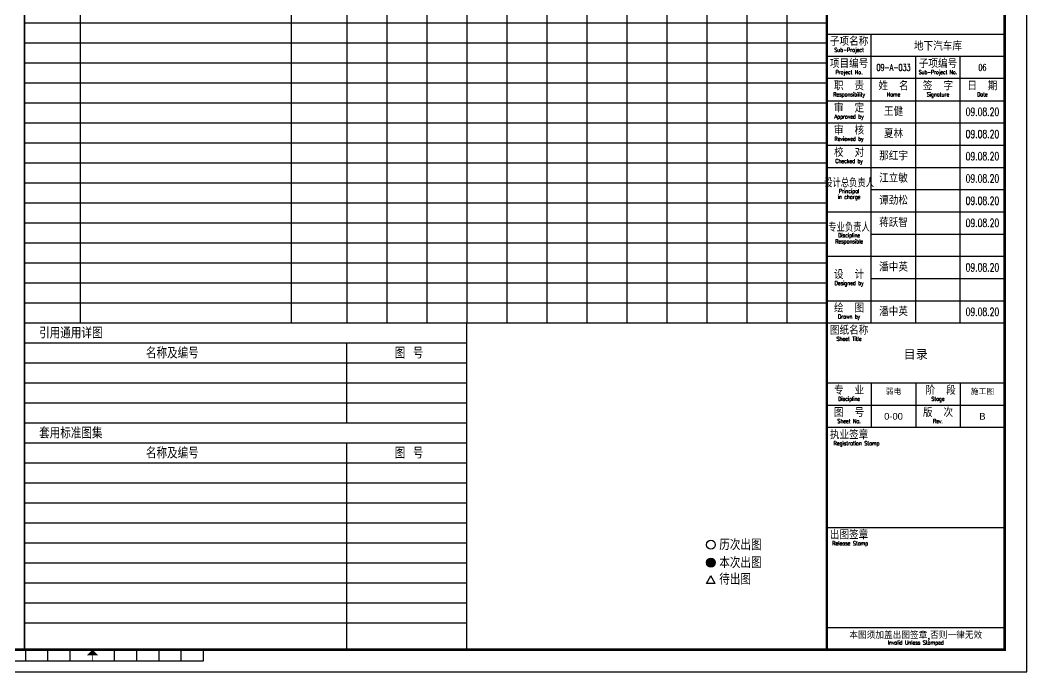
# Model space of a CAD drawing. Extents: x -1348811 to 123514, y -640545 to 749356.
# Drawn here: x -169049 to -123749, y -117874 to -88549 of the extents above; entities that cross this region are included whole.
import ezdxf
from ezdxf.enums import TextEntityAlignment as Align

# ---------------------------------------------------------------- set-up
doc = ezdxf.new("R2010")
doc.units = 0
doc.header["$LTSCALE"] = 10
doc.header["$MEASUREMENT"] = 0
doc.layers.get('0').update_dxf_attribs({"linetype": 'CONTINUOUS'})
doc.layers.add('图框', color=7, linetype='CONTINUOUS')
doc.styles.add('TKZ1_tjhts.shx', font='tjromant.shx', dxfattribs={"bigfont": 'tjhts.shx'})
doc.styles.add('TKZ2', font='tjromans.shx', dxfattribs={"bigfont": 'tjhts.shx'})
doc.styles.add('TKZ2_tjkts.shx', font='tjromant.shx', dxfattribs={"bigfont": 'tjkts.shx'})
doc.styles.add('图框字1_黑体', font='simhei.ttf')
doc.styles.add('图框字3_Arial', font='arial.ttf')

# ---------------------------------------------------------------- blocks, each defined once
blk = doc.blocks.new('TJAD_TK_A1')
for p, q in [((1251.38, 643.45), (1331.38, 643.45)), ((1271.38, 513.45), (1271.38, 643.45)), ((1251.38, 633.45), (1331.38, 633.45)), ((1291.38, 513.45), (1291.38, 633.45)), ((1311.38, 513.45), (1311.38, 633.45)), ((1251.38, 613.45), (1331.38, 613.45)), ((1251.38, 603.45), (1331.38, 603.45)), ((1251.38, 593.45), (1331.38, 593.45)), ((1251.38, 583.45), (1331.38, 583.45)), ((1271.38, 573.45), (1331.38, 573.45)), ((1251.38, 563.45), (1331.38, 563.45)), ((1271.38, 553.45), (1331.38, 553.45)), ((1251.38, 543.45), (1331.38, 543.45)), ((1271.38, 533.45), (1331.38, 533.45)), ((1251.38, 523.45), (1331.38, 523.45)), ((1251.38, 486.45), (1331.38, 486.45)), ((1271.38, 486.45), (1271.38, 466.45)), ((1291.38, 486.45), (1291.38, 466.45)), ((1311.38, 486.45), (1311.38, 466.45)), ((1251.38, 476.45), (1331.38, 476.45)), ((1251.38, 421.45), (1331.38, 421.45)), ((1251.38, 376.45), (1331.38, 376.45))]:
    blk.add_line(p, q)
for points, const_width in [([(1251.38, 940.45), (1251.38, 366.45)], 1), ([(1251.38, 623.45), (1331.38, 623.45)], 0.6), ([(1251.38, 513.45), (1331.38, 513.45)], 0.6), ([(1251.38, 466.45), (1331.38, 466.45)], 0.6)]:
    blk.add_lwpolyline(points, dxfattribs=dict(const_width=const_width))
at = {"layer": '图框'}
for p, q in [((1341.38, 356.45), (1341.38, 950.45)), ((890.88, 361.45), (890.88, 366.45)), ((900.88, 361.45), (900.88, 366.45)), ((910.88, 361.45), (910.88, 366.45)), ((930.88, 361.45), (930.88, 366.45)), ((940.88, 361.45), (940.88, 366.45)), ((950.88, 361.45), (950.88, 366.45)), ((960.88, 361.45), (960.88, 366.45)), ((970.88, 361.45), (970.88, 366.45)), ((870.88, 361.45), (970.88, 361.45)), ((500.38, 356.45), (1341.38, 356.45))]:
    blk.add_line(p, q, dxfattribs=at)
at = {"layer": '图框', "const_width": 1.2}
blk.add_lwpolyline([(1331.38, 940.45), (525.38, 940.45), (525.38, 366.45), (1331.38, 366.45)], close=True, dxfattribs=at)
at = {"layer": '图框', "const_width": 0.3}
blk.add_lwpolyline([(920.88, 363.95), (920.88, 361.45)], dxfattribs=at)
at = {"layer": '图框'}
blk.add_solid([(918.38, 363.95), (923.38, 363.95), (920.88, 366.45)], dxfattribs=at)
at = {"style": 'TKZ2_tjkts.shx'}
for s, height, p in [('子项名称', 3.6, (1261.38, 640)), ('项目编号', 3.6, (1261.38, 630)), ('职  责', 3.6, (1261.38, 620)), ('姓  名', 3.6, (1281.38, 620)), ('签  字', 3.6, (1301.38, 620)), ('日  期', 3.6, (1321.38, 620)), ('审  定', 3.6, (1261.38, 610)), ('审  核', 3.6, (1261.38, 600)), ('校  对', 3.6, (1261.38, 590)), ('设  计', 3.6, (1261.38, 535.1)), ('绘  图', 3.6, (1261.38, 520)), ('图纸名称', 3.6, (1261.38, 510)), ('专  业', 3.6, (1261.38, 483)), (' 阶  段', 3.6, (1301.38, 483)), ('图  号', 3.6, (1261.38, 473)), ('版  次', 3.6, (1301.38, 473)), ('执业签章', 3.6, (1261.38, 463)), ('出图签章', 3.6, (1261.38, 418)), ('本图须加盖出图签章,否则一律无效', 3, (1291.38, 372.88))]:
    blk.add_text(s, height=height, dxfattribs=at).set_placement(p, align=Align.MIDDLE_CENTER)
at = {"style": 'TKZ2_tjkts.shx', "width": 0.8}
for s, height, p in [('Sub-Project', 1.8, (1261.38, 636.3)), ('Project No.', 1.8, (1261.38, 626.3)), ('Responsibility', 1.8, (1261.38, 616.3)), ('Name', 1.8, (1281.38, 616.3)), ('Signature', 1.8, (1301.38, 616.3)), ('Date', 1.8, (1321.38, 616.3)), ('Approved by', 1.8, (1261.38, 606.3)), ('Reviewed by', 1.8, (1261.38, 596.3)), ('Checked by', 1.8, (1261.38, 586.3)), ('设计总负责人', 3.6, (1261.38, 576.33)), ('in charge', 1.8, (1261.38, 570.15)), ('Principal', 1.8, (1261.38, 572.8)), ('专业负责人', 3.6, (1261.38, 556.33)), ('Discipline', 1.8, (1261.38, 552.87)), ('Responsible', 1.8, (1261.38, 550.15)), ('Designed by', 1.8, (1261.38, 531.4)), ('Drawn by', 1.8, (1261.38, 516.3)), ('Sheet Title', 1.8, (1261.38, 506.3)), ('Discipline', 1.8, (1261.38, 479.3)), ('Stage', 1.8, (1301.38, 479.3)), ('Sheet No.', 1.8, (1261.38, 469.3)), ('Rev.', 1.8, (1301.38, 469.3)), ('Registration Stamp', 1.8, (1264.74, 459.3)), ('Release Stamp', 1.8, (1261.89, 414.3)), ('Invalid Unless Stamped', 1.8, (1291.38, 369.62))]:
    blk.add_text(s, height=height, dxfattribs=at).set_placement(p, align=Align.MIDDLE_CENTER)
at = {"layer": '图框', "style": 'TKZ2_tjkts.shx'}
blk.add_text('子项编号', height=3.6, dxfattribs=at).set_placement((1301.38, 630), align=Align.MIDDLE_CENTER)
at = {"layer": '图框', "style": 'TKZ2_tjkts.shx', "width": 0.7}
blk.add_text('Sub-Project No.', height=1.8, dxfattribs=at).set_placement((1301.38, 626.3), align=Align.MIDDLE_CENTER)

msp = doc.modelspace()

# ---------------------------------------------------------------- hatches: boundary and pattern name
msp.add_hatch(color=256).paths.add_polyline_path([(-137768.4, -112959.7, 1), (-138168.4, -112959.7, 1)])

# ---------------------------------------------------------------- linework, layer by layer
for p, q in [((-168849, -116873.8), (-168849, -59473.8)), ((-166349, -59473.8), (-166349, -102173.8)), ((-156849, -59473.8), (-156849, -102173.8)), ((-156849, -59473.8), (-156849, -102173.8)), ((-154349, -59473.8), (-154349, -102173.8)), ((-132749, -59473.8), (-132749, -116873.8)), ((-152549, -61423.8), (-152549, -102173.8)), ((-150749, -61423.8), (-150749, -102173.8)), ((-148949, -61423.8), (-148949, -102173.8)), ((-147149, -61423.8), (-147149, -102173.8)), ((-145349, -61423.8), (-145349, -102173.8)), ((-143549, -61423.8), (-143549, -102173.8)), ((-141749, -61423.8), (-141749, -102173.8)), ((-139949, -61423.8), (-139949, -102173.8)), ((-138149, -61423.8), (-138149, -102173.8)), ((-136349, -61423.8), (-136349, -102173.8)), ((-134549, -61423.8), (-134549, -102173.8)), ((-168849, -88673.8), (-132749, -88673.8)), ((-168849, -89573.8), (-132749, -89573.8)), ((-168849, -90473.8), (-132749, -90473.8)), ((-168849, -91373.8), (-132749, -91373.8)), ((-168849, -92273.8), (-132749, -92273.8)), ((-168849, -93173.8), (-132749, -93173.8)), ((-168849, -94073.8), (-132749, -94073.8)), ((-168849, -94973.8), (-132749, -94973.8)), ((-168849, -95873.8), (-132749, -95873.8)), ((-168849, -96773.8), (-132749, -96773.8)), ((-168849, -97673.8), (-132749, -97673.8)), ((-168849, -98573.8), (-132749, -98573.8)), ((-168849, -99473.8), (-132749, -99473.8)), ((-168849, -100373.8), (-132749, -100373.8)), ((-168849, -101273.8), (-132749, -101273.8)), ((-168849, -102173.8), (-132749, -102173.8)), ((-168849, -103073.8), (-148949, -103073.8)), ((-154349, -106673.8), (-154349, -103073.8)), ((-168849, -103973.8), (-148949, -103973.8)), ((-168849, -104873.8), (-148949, -104873.8)), ((-168849, -105773.8), (-148949, -105773.8)), ((-168849, -106673.8), (-148949, -106673.8)), ((-168849, -107573.8), (-148949, -107573.8)), ((-154349, -116873.8), (-154349, -107573.8)), ((-168849, -108473.8), (-148949, -108473.8)), ((-168849, -109373.8), (-148949, -109373.8)), ((-168849, -110273.8), (-148949, -110273.8)), ((-168849, -111173.8), (-148949, -111173.8)), ((-168849, -112073.8), (-148949, -112073.8)), ((-168849, -112973.8), (-148949, -112973.8)), ((-138168.4, -113903.5), (-137968.4, -113557.1)), ((-137768.4, -113903.5), (-137968.4, -113557.1)), ((-168849, -113873.8), (-148949, -113873.8)), ((-137768.4, -113903.5), (-138168.4, -113903.5)), ((-168849, -114773.8), (-148949, -114773.8)), ((-168849, -115673.8), (-148949, -115673.8))]:
    msp.add_line(p, q)
msp.add_lwpolyline([(-132749, -116873.8, 60, 60, 0), (-132749, -59473.8, 50, 50, 0), (-205349, -59473.8, 50, 50, 0), (-205349, -116873.8, 50, 50, 0), (-132749, -116873.8, 50, 50, 0)], format="xyseb")
msp.add_lwpolyline([(-205349, -59473.8), (-132749, -59473.8), (-132749, -116873.8), (-205349, -116873.8)], close=True)
at = {"const_width": 60}
for points in [[(-168849, -116873.8), (-168849, -59473.8)], [(-168849, -102173.8), (-132749, -102173.8)], [(-148949, -102173.8), (-148949, -116873.8)], [(-168849, -106673.8), (-148949, -106673.8)]]:
    msp.add_lwpolyline(points, dxfattribs=at)
for centre in [(-137968.4, -112152.8), (-137968.4, -112959.7)]:
    msp.add_circle(centre, 200)

# ---------------------------------------------------------------- block references
at = {"layer": '图框', "xscale": 100, "yscale": 100, "zscale": 100}
msp.add_blockref('TJAD_TK_A1', (-257886.9, -153518.7), dxfattribs=at)

# ---------------------------------------------------------------- texts
at = {"style": 'TKZ2'}
for s, p in [('引用通用详图', (-166767.2, -102623.8)), ('名称及编号', (-162199, -103523.8)), ('图 号', (-151549, -103523.8)), ('套用标准图集', (-166767.2, -107123.8)), ('名称及编号', (-162199, -108023.8)), ('图 号', (-151549, -108023.8))]:
    msp.add_text(s, height=500, dxfattribs=at).set_placement(p, align=Align.MIDDLE_CENTER)
for s, p in [('历次出图', (-137589.1, -112400.2)), ('本次出图', (-137589.1, -113207.1)), ('待出图', (-137589.1, -113950.9))]:
    msp.add_text(s, height=500, dxfattribs=at).set_placement(p)
at = {"layer": '图框'}
for s, height, style, p in [('地下汽车库', 360, 'TKZ1_tjhts.shx', (-127749, -89731)), ('王健', 360, 'TKZ1_tjhts.shx', (-129749, -92673.8)), ('夏林', 360, 'TKZ1_tjhts.shx', (-129749, -93673.8)), ('那红宇', 360, 'TKZ1_tjhts.shx', (-129749, -94673.8)), ('江立敏', 360, 'TKZ1_tjhts.shx', (-129749, -95673.8)), ('谭劲松', 360, 'TKZ1_tjhts.shx', (-129749, -96673.8)), ('蒋跃智', 360, 'TKZ1_tjhts.shx', (-129749, -97673.8)), ('潘中英', 360, 'TKZ1_tjhts.shx', (-129749, -99673.8)), ('潘中英', 360, 'TKZ1_tjhts.shx', (-129749, -101673.8)), ('0-00', 300, '图框字3_Arial', (-129749, -106373.8)), ('B', 300, '图框字3_Arial', (-125749, -106373.8))]:
    msp.add_text(s, height=height, dxfattribs=dict(at, style=style)).set_placement(p, align=Align.MIDDLE_CENTER)
at = {"layer": '图框', "style": 'TKZ1_tjhts.shx', "width": 0.7}
for s, height, p in [('09-A-033', 300, (-129748.8, -90673.6)), ('06', 300, (-125748.8, -90673.6)), ('09.08.20', 360, (-125749, -92673.8)), ('09.08.20', 360, (-125749, -93673.8)), ('09.08.20', 360, (-125749, -94673.8)), ('09.08.20', 360, (-125749, -95673.8)), ('09.08.20', 360, (-125749, -96673.8)), ('09.08.20', 360, (-125749, -97673.8)), ('09.08.20', 360, (-125749, -99673.8)), ('09.08.20', 360, (-125749, -101673.8))]:
    msp.add_text(s, height=height, dxfattribs=at).set_placement(p, align=Align.MIDDLE_CENTER)
at = {"layer": '图框', "style": '图框字1_黑体'}
for s, height, p in [('目录', 400, (-128749, -103779.6)), ('弱电', 250, (-129749, -105373.8)), ('施工图', 250, (-125749, -105373.8))]:
    msp.add_text(s, height=height, dxfattribs=at).set_placement(p, align=Align.CENTER)

doc.saveas('drawing.dxf')
